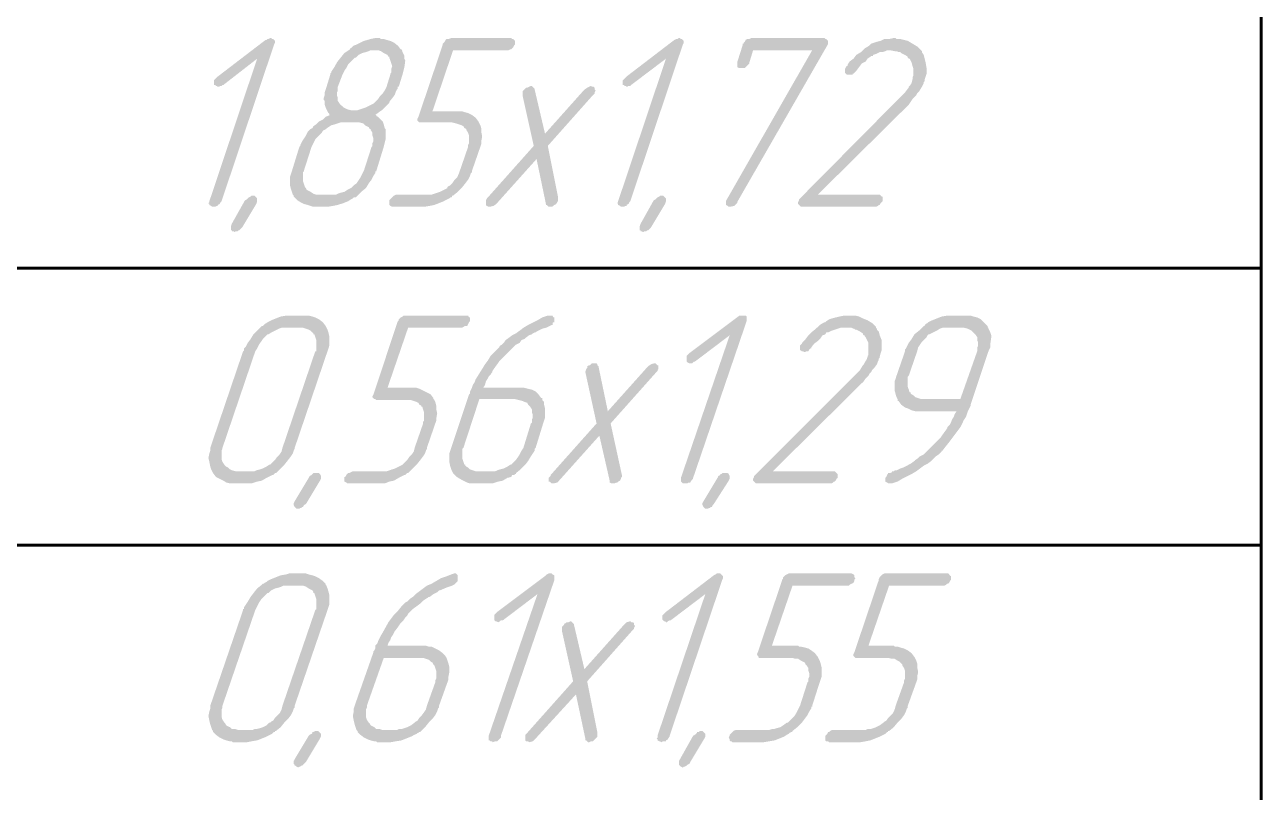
# Paper-space layout 'Layout1' of a CAD drawing. Extents: x -1 to 840, y -1 to 593.
# Drawn here: x 473.48 to 506.98, y 135.3 to 156.1 of the extents above; entities that cross this region are included whole.
import ezdxf

# ---------------------------------------------------------------- set-up
doc = ezdxf.new("R2010")
doc.units = 0
doc.header["$MEASUREMENT"] = 0
doc.layers.add('PDF _Геометрия', color=7, linetype='CONTINUOUS')
doc.layers.add('PDF _Сплошная заливка', color=7, linetype='CONTINUOUS')

psp = doc.layouts.get("Layout1")

# ---------------------------------------------------------------- hatches: boundary and pattern name
at = {"layer": 'PDF _Сплошная заливка', "transparency": 33554559}
for points in [[(480.181, 155.709), (480.206, 155.709), (480.232, 155.684), (480.232, 155.684), (480.257, 155.658), (480.257, 155.608), (480.232, 155.557), (478.809, 151.315), (478.809, 151.315), (478.784, 151.29), (478.758, 151.239), (478.707, 151.214), (478.707, 151.188), (478.682, 151.188), (478.631, 151.163), (478.58, 151.163), (478.58, 151.163), (478.555, 151.163), (478.529, 151.188), (478.479, 151.214), (478.479, 151.214), (478.479, 151.239), (478.453, 151.264), (478.479, 151.29), (478.479, 151.315), (479.774, 155.176), (478.86, 154.465), (478.834, 154.465), (478.809, 154.439), (478.784, 154.439), (478.733, 154.414), (478.707, 154.414), (478.682, 154.439), (478.657, 154.439), (478.631, 154.465), (478.606, 154.465), (478.606, 154.516), (478.606, 154.541), (478.606, 154.592), (478.606, 154.592), (478.631, 154.617), (478.657, 154.642), (478.707, 154.693), (480.003, 155.684), (480.028, 155.684), (480.054, 155.709), (480.079, 155.709), (480.13, 155.735), (480.155, 155.735)], [(486.684, 155.709), (486.71, 155.709), (486.735, 155.684), (486.761, 155.658), (486.761, 155.633), (486.761, 155.608), (486.761, 155.557), (486.761, 155.557), (486.735, 155.531), (486.71, 155.481), (486.684, 155.455), (486.659, 155.43), (486.634, 155.43), (486.583, 155.405), (486.532, 155.405), (485.084, 155.405), (484.525, 153.754), (485.211, 153.754), (485.236, 153.754), (485.313, 153.754), (485.389, 153.728), (485.49, 153.703), (485.592, 153.652), (485.694, 153.576), (485.77, 153.474), (485.77, 153.474), (485.795, 153.423), (485.821, 153.372), (485.846, 153.296), (485.846, 153.195), (485.871, 153.068), (485.846, 152.941), (485.846, 152.865), (485.821, 152.788), (485.592, 152.128), (485.592, 152.128), (485.592, 152.128), (485.592, 152.102), (485.567, 152.077), (485.541, 152.001), (485.49, 151.899), (485.414, 151.798), (485.313, 151.671), (485.211, 151.569), (485.084, 151.467), (485.058, 151.467), (485.058, 151.442), (485.033, 151.417), (485.008, 151.417), (484.982, 151.391), (484.931, 151.366), (484.83, 151.315), (484.703, 151.264), (484.576, 151.214), (484.449, 151.188), (484.296, 151.163), (483.458, 151.163), (483.433, 151.163), (483.382, 151.188), (483.356, 151.214), (483.356, 151.214), (483.356, 151.239), (483.356, 151.29), (483.356, 151.34), (483.356, 151.34), (483.382, 151.366), (483.407, 151.391), (483.433, 151.417), (483.458, 151.442), (483.483, 151.467), (483.534, 151.493), (483.585, 151.493), (484.449, 151.493), (484.5, 151.493), (484.576, 151.518), (484.652, 151.544), (484.728, 151.569), (484.83, 151.62), (484.931, 151.671), (484.931, 151.696), (484.957, 151.721), (485.008, 151.747), (485.058, 151.798), (485.109, 151.874), (485.186, 151.95), (485.236, 152.052), (485.262, 152.128), (485.49, 152.788), (485.49, 152.814), (485.49, 152.839), (485.516, 152.89), (485.516, 152.941), (485.516, 153.017), (485.516, 153.093), (485.49, 153.169), (485.44, 153.246), (485.44, 153.246), (485.44, 153.271), (485.389, 153.296), (485.363, 153.347), (485.313, 153.372), (485.236, 153.398), (485.16, 153.423), (485.058, 153.449), (484.22, 153.449), (484.195, 153.449), (484.169, 153.449), (484.144, 153.474), (484.118, 153.499), (484.118, 153.55), (484.144, 153.601), (484.804, 155.557), (484.804, 155.582), (484.804, 155.582), (484.83, 155.608), (484.855, 155.633), (484.881, 155.684), (484.906, 155.709), (484.957, 155.709), (485.033, 155.735), (486.659, 155.735)], [(491.257, 155.709), (491.283, 155.709), (491.308, 155.684), (491.308, 155.684), (491.333, 155.658), (491.333, 155.608), (491.308, 155.557), (489.885, 151.315), (489.885, 151.315), (489.86, 151.29), (489.835, 151.239), (489.784, 151.214), (489.784, 151.188), (489.758, 151.188), (489.707, 151.163), (489.657, 151.163), (489.657, 151.163), (489.631, 151.163), (489.606, 151.188), (489.555, 151.214), (489.555, 151.214), (489.555, 151.239), (489.53, 151.264), (489.555, 151.29), (489.555, 151.315), (490.851, 155.176), (489.911, 154.465), (489.911, 154.465), (489.885, 154.439), (489.835, 154.439), (489.809, 154.414), (489.784, 154.414), (489.758, 154.439), (489.733, 154.439), (489.707, 154.465), (489.682, 154.465), (489.682, 154.516), (489.682, 154.541), (489.682, 154.592), (489.682, 154.592), (489.707, 154.617), (489.733, 154.642), (489.784, 154.693), (491.079, 155.684), (491.079, 155.684), (491.13, 155.709), (491.156, 155.709), (491.206, 155.735), (491.232, 155.735)], [(495.17, 155.709), (495.195, 155.709), (495.22, 155.684), (495.22, 155.684), (495.246, 155.658), (495.246, 155.608), (495.246, 155.582), (495.22, 155.531), (492.781, 151.29), (492.781, 151.29), (492.781, 151.264), (492.756, 151.239), (492.705, 151.188), (492.578, 151.163), (492.578, 151.163), (492.553, 151.163), (492.527, 151.188), (492.477, 151.214), (492.477, 151.214), (492.477, 151.239), (492.477, 151.264), (492.477, 151.315), (492.502, 151.366), (494.814, 155.405), (493.213, 155.405), (493.112, 155.074), (493.112, 155.049), (493.086, 155.024), (493.061, 154.998), (493.01, 154.947), (493.01, 154.947), (492.985, 154.922), (492.934, 154.922), (492.883, 154.922), (492.883, 154.922), (492.858, 154.922), (492.832, 154.922), (492.781, 154.947), (492.781, 154.947), (492.781, 154.973), (492.781, 155.024), (492.781, 155.074), (492.934, 155.557), (492.934, 155.582), (492.959, 155.582), (492.959, 155.608), (492.985, 155.633), (493.01, 155.684), (493.061, 155.709), (493.112, 155.709), (493.163, 155.735), (495.144, 155.735)], [(497.1, 155.709), (497.151, 155.709), (497.202, 155.709), (497.304, 155.684), (497.405, 155.658), (497.532, 155.582), (497.659, 155.506), (497.71, 155.455), (497.761, 155.405), (497.761, 155.405), (497.761, 155.405), (497.786, 155.379), (497.786, 155.354), (497.837, 155.277), (497.862, 155.176), (497.888, 155.074), (497.913, 154.922), (497.913, 154.846), (497.913, 154.769), (497.888, 154.693), (497.862, 154.617), (497.862, 154.592), (497.862, 154.566), (497.837, 154.541), (497.837, 154.516), (497.812, 154.465), (497.786, 154.414), (497.71, 154.287), (497.71, 154.287), (497.685, 154.261), (497.659, 154.236), (497.634, 154.185), (497.583, 154.135), (497.532, 154.084), (497.481, 154.007), (497.431, 153.931), (494.966, 151.493), (496.618, 151.493), (496.643, 151.493), (496.668, 151.467), (496.694, 151.442), (496.719, 151.442), (496.719, 151.417), (496.719, 151.366), (496.719, 151.34), (496.719, 151.315), (496.694, 151.29), (496.668, 151.264), (496.643, 151.214), (496.618, 151.214), (496.592, 151.188), (496.541, 151.163), (496.491, 151.163), (494.534, 151.163), (494.509, 151.163), (494.484, 151.188), (494.458, 151.214), (494.458, 151.214), (494.433, 151.239), (494.433, 151.29), (494.458, 151.34), (494.458, 151.34), (494.458, 151.366), (494.509, 151.417), (497.202, 154.135), (497.329, 154.261), (497.405, 154.363), (497.405, 154.363), (497.431, 154.388), (497.431, 154.414), (497.456, 154.439), (497.507, 154.516), (497.532, 154.617), (497.532, 154.617), (497.532, 154.617), (497.532, 154.668), (497.558, 154.719), (497.558, 154.795), (497.558, 154.896), (497.532, 154.973), (497.507, 155.074), (497.481, 155.125), (497.456, 155.176), (497.431, 155.176), (497.431, 155.176), (497.405, 155.201), (497.405, 155.227), (497.329, 155.277), (497.227, 155.328), (497.227, 155.328), (497.202, 155.354), (497.177, 155.354), (497.151, 155.354), (497.1, 155.379), (497.049, 155.379), (496.922, 155.405), (496.897, 155.405), (496.846, 155.405), (496.796, 155.379), (496.719, 155.354), (496.643, 155.354), (496.541, 155.303), (496.465, 155.277), (496.465, 155.252), (496.414, 155.252), (496.389, 155.227), (496.313, 155.176), (496.262, 155.1), (496.16, 155.049), (496.084, 154.947), (496.008, 154.846), (496.008, 154.846), (495.983, 154.82), (495.957, 154.795), (495.932, 154.769), (495.906, 154.769), (495.906, 154.744), (495.881, 154.744), (495.83, 154.744), (495.805, 154.744), (495.779, 154.744), (495.754, 154.744), (495.728, 154.769), (495.703, 154.795), (495.703, 154.82), (495.703, 154.846), (495.703, 154.896), (495.728, 154.947), (495.728, 154.973), (495.754, 154.973), (495.779, 154.998), (495.779, 155.024), (495.83, 155.1), (495.932, 155.176), (496.008, 155.277), (496.135, 155.354), (496.237, 155.455), (496.364, 155.531), (496.364, 155.531), (496.389, 155.557), (496.414, 155.582), (496.491, 155.608), (496.567, 155.633), (496.668, 155.658), (496.77, 155.709), (496.897, 155.709), (497.024, 155.735), (497.075, 155.735)], [(488.844, 154.414), (488.895, 154.414), (488.92, 154.388), (488.92, 154.363), (488.92, 154.338), (488.945, 154.312), (488.92, 154.261), (488.92, 154.261), (488.92, 154.236), (488.895, 154.211), (488.869, 154.185), (487.65, 152.814), (487.929, 151.417), (487.929, 151.391), (487.929, 151.391), (487.929, 151.34), (487.929, 151.315), (487.929, 151.315), (487.904, 151.29), (487.878, 151.239), (487.828, 151.214), (487.828, 151.214), (487.802, 151.188), (487.751, 151.163), (487.701, 151.163), (487.675, 151.163), (487.65, 151.188), (487.624, 151.214), (487.599, 151.214), (487.599, 151.239), (487.345, 152.458), (486.252, 151.239), (486.176, 151.188), (486.075, 151.163), (486.075, 151.163), (486.049, 151.163), (485.999, 151.188), (485.973, 151.214), (485.973, 151.214), (485.973, 151.239), (485.973, 151.29), (485.973, 151.315), (485.973, 151.34), (485.973, 151.34), (485.999, 151.391), (486.024, 151.417), (487.269, 152.814), (486.964, 154.185), (486.964, 154.261), (486.964, 154.287), (486.989, 154.312), (487.015, 154.338), (487.04, 154.363), (487.065, 154.388), (487.091, 154.388), (487.142, 154.414), (487.192, 154.439), (487.218, 154.439), (487.243, 154.414), (487.269, 154.388), (487.294, 154.363), (487.294, 154.338), (487.574, 153.144), (488.641, 154.338), (488.717, 154.388), (488.818, 154.439), (488.818, 154.439)], [(479.698, 151.467), (479.723, 151.442), (479.749, 151.417), (479.749, 151.417), (479.774, 151.391), (479.774, 151.34), (479.774, 151.315), (479.774, 151.315), (479.749, 151.239), (479.368, 150.604), (479.342, 150.578), (479.292, 150.528), (479.266, 150.528), (479.266, 150.528), (479.241, 150.502), (479.19, 150.502), (479.165, 150.477), (479.165, 150.477), (479.139, 150.502), (479.088, 150.502), (479.088, 150.528), (479.063, 150.528), (479.063, 150.578), (479.063, 150.604), (479.063, 150.629), (479.063, 150.629), (479.088, 150.706), (479.444, 151.34), (479.495, 151.366), (479.52, 151.391), (479.546, 151.417), (479.546, 151.417), (479.596, 151.442), (479.622, 151.467), (479.647, 151.467), (479.673, 151.467)], [(490.775, 151.467), (490.8, 151.442), (490.825, 151.417), (490.825, 151.417), (490.851, 151.391), (490.851, 151.34), (490.851, 151.315), (490.851, 151.315), (490.825, 151.239), (490.444, 150.604), (490.419, 150.578), (490.368, 150.528), (490.343, 150.528), (490.343, 150.528), (490.317, 150.502), (490.266, 150.502), (490.241, 150.477), (490.241, 150.477), (490.19, 150.502), (490.165, 150.502), (490.165, 150.528), (490.139, 150.528), (490.139, 150.578), (490.139, 150.604), (490.139, 150.629), (490.139, 150.629), (490.165, 150.706), (490.52, 151.34), (490.571, 151.366), (490.597, 151.391), (490.622, 151.417), (490.622, 151.417), (490.673, 151.442), (490.698, 151.467), (490.724, 151.467), (490.724, 151.467)], [(485.465, 148.216), (485.49, 148.216), (485.516, 148.166), (485.541, 148.166), (485.541, 148.14), (485.541, 148.115), (485.541, 148.064), (485.541, 148.064), (485.516, 148.038), (485.49, 147.988), (485.465, 147.937), (485.44, 147.937), (485.414, 147.937), (485.363, 147.911), (485.313, 147.886), (483.864, 147.886), (483.306, 146.26), (483.991, 146.26), (484.017, 146.26), (484.093, 146.26), (484.169, 146.235), (484.271, 146.184), (484.373, 146.134), (484.474, 146.083), (484.55, 145.981), (484.55, 145.956), (484.576, 145.93), (484.601, 145.879), (484.627, 145.778), (484.627, 145.676), (484.652, 145.575), (484.627, 145.422), (484.627, 145.371), (484.601, 145.295), (484.373, 144.635), (484.373, 144.635), (484.373, 144.609), (484.373, 144.609), (484.347, 144.559), (484.322, 144.483), (484.271, 144.406), (484.195, 144.305), (484.093, 144.178), (483.991, 144.076), (483.864, 143.949), (483.839, 143.949), (483.839, 143.949), (483.814, 143.924), (483.788, 143.898), (483.763, 143.898), (483.712, 143.873), (483.61, 143.822), (483.483, 143.746), (483.356, 143.72), (483.229, 143.67), (483.077, 143.67), (482.239, 143.67), (482.213, 143.67), (482.188, 143.695), (482.137, 143.72), (482.137, 143.72), (482.137, 143.746), (482.137, 143.797), (482.137, 143.822), (482.137, 143.847), (482.162, 143.847), (482.188, 143.898), (482.213, 143.924), (482.239, 143.949), (482.264, 143.949), (482.315, 143.975), (482.366, 144), (483.229, 144), (483.28, 144), (483.356, 144.025), (483.433, 144.051), (483.509, 144.076), (483.61, 144.127), (483.712, 144.178), (483.712, 144.178), (483.737, 144.203), (483.788, 144.254), (483.839, 144.305), (483.89, 144.381), (483.966, 144.457), (484.017, 144.533), (484.042, 144.635), (484.271, 145.295), (484.271, 145.295), (484.271, 145.346), (484.296, 145.371), (484.296, 145.448), (484.296, 145.524), (484.296, 145.6), (484.271, 145.676), (484.246, 145.753), (484.22, 145.753), (484.22, 145.778), (484.169, 145.803), (484.144, 145.854), (484.093, 145.879), (484.017, 145.905), (483.941, 145.93), (483.839, 145.93), (483.001, 145.93), (482.975, 145.956), (482.95, 145.956), (482.925, 145.981), (482.899, 146.007), (482.899, 146.032), (482.925, 146.083), (483.585, 148.064), (483.585, 148.064), (483.61, 148.089), (483.61, 148.115), (483.636, 148.14), (483.661, 148.166), (483.712, 148.191), (483.737, 148.216), (483.814, 148.216), (485.44, 148.216)], [(492.959, 148.216), (493.01, 148.216), (493.036, 148.191), (493.036, 148.166), (493.036, 148.14), (493.036, 148.115), (493.036, 148.064), (491.588, 143.822), (491.588, 143.822), (491.588, 143.797), (491.537, 143.746), (491.511, 143.695), (491.486, 143.695), (491.46, 143.695), (491.435, 143.67), (491.359, 143.67), (491.359, 143.67), (491.359, 143.67), (491.308, 143.67), (491.283, 143.695), (491.257, 143.72), (491.257, 143.746), (491.257, 143.771), (491.257, 143.797), (491.257, 143.822), (492.578, 147.683), (491.638, 146.972), (491.613, 146.972), (491.588, 146.946), (491.562, 146.921), (491.511, 146.921), (491.511, 146.921), (491.486, 146.921), (491.435, 146.946), (491.41, 146.972), (491.41, 146.972), (491.41, 146.997), (491.41, 147.048), (491.41, 147.073), (491.41, 147.099), (491.41, 147.124), (491.435, 147.149), (491.486, 147.2), (492.807, 148.191), (492.807, 148.191), (492.832, 148.216), (492.883, 148.216), (492.934, 148.216), (492.934, 148.216)], [(495.881, 148.216), (495.932, 148.216), (495.983, 148.216), (496.084, 148.191), (496.186, 148.14), (496.313, 148.089), (496.44, 148.013), (496.491, 147.962), (496.541, 147.911), (496.541, 147.886), (496.541, 147.886), (496.567, 147.861), (496.567, 147.835), (496.618, 147.785), (496.643, 147.683), (496.694, 147.556), (496.694, 147.429), (496.694, 147.353), (496.694, 147.277), (496.668, 147.2), (496.643, 147.099), (496.643, 147.099), (496.643, 147.073), (496.618, 147.048), (496.618, 147.022), (496.592, 146.972), (496.567, 146.896), (496.491, 146.794), (496.491, 146.794), (496.465, 146.768), (496.44, 146.743), (496.414, 146.692), (496.364, 146.641), (496.338, 146.591), (496.262, 146.515), (496.211, 146.438), (493.747, 144), (495.398, 144), (495.424, 144), (495.449, 143.975), (495.474, 143.949), (495.5, 143.924), (495.5, 143.898), (495.5, 143.873), (495.5, 143.822), (495.5, 143.822), (495.474, 143.797), (495.449, 143.746), (495.424, 143.72), (495.398, 143.72), (495.373, 143.695), (495.347, 143.67), (495.271, 143.67), (493.315, 143.67), (493.29, 143.67), (493.264, 143.695), (493.239, 143.72), (493.239, 143.72), (493.213, 143.746), (493.213, 143.797), (493.239, 143.847), (493.239, 143.847), (493.239, 143.873), (493.29, 143.924), (495.983, 146.616), (496.11, 146.743), (496.186, 146.87), (496.186, 146.87), (496.211, 146.896), (496.211, 146.896), (496.237, 146.946), (496.287, 147.022), (496.313, 147.099), (496.313, 147.124), (496.313, 147.124), (496.338, 147.149), (496.338, 147.226), (496.338, 147.302), (496.338, 147.378), (496.338, 147.48), (496.287, 147.581), (496.262, 147.632), (496.237, 147.657), (496.237, 147.683), (496.211, 147.683), (496.186, 147.708), (496.186, 147.734), (496.11, 147.785), (496.008, 147.835), (496.008, 147.835), (495.983, 147.835), (495.957, 147.861), (495.932, 147.861), (495.881, 147.886), (495.83, 147.886), (495.703, 147.886), (495.678, 147.886), (495.627, 147.886), (495.576, 147.886), (495.5, 147.861), (495.424, 147.835), (495.347, 147.81), (495.246, 147.759), (495.246, 147.759), (495.195, 147.759), (495.17, 147.708), (495.093, 147.683), (495.043, 147.607), (494.966, 147.53), (494.865, 147.454), (494.788, 147.353), (494.788, 147.327), (494.763, 147.327), (494.738, 147.302), (494.712, 147.251), (494.712, 147.251), (494.687, 147.251), (494.662, 147.251), (494.611, 147.226), (494.611, 147.226), (494.56, 147.251), (494.534, 147.251), (494.509, 147.277), (494.484, 147.277), (494.484, 147.302), (494.484, 147.353), (494.484, 147.404), (494.534, 147.454), (494.534, 147.454), (494.534, 147.48), (494.56, 147.48), (494.56, 147.505), (494.636, 147.581), (494.712, 147.683), (494.788, 147.759), (494.915, 147.861), (495.017, 147.962), (495.144, 148.038), (495.17, 148.038), (495.17, 148.038), (495.195, 148.064), (495.271, 148.115), (495.347, 148.14), (495.449, 148.166), (495.551, 148.191), (495.678, 148.216), (495.805, 148.216), (495.855, 148.216)], [(490.571, 146.921), (490.597, 146.896), (490.622, 146.87), (490.648, 146.87), (490.648, 146.845), (490.648, 146.819), (490.648, 146.768), (490.648, 146.768), (490.622, 146.743), (490.622, 146.718), (490.597, 146.692), (489.352, 145.295), (489.657, 143.898), (489.657, 143.898), (489.657, 143.898), (489.657, 143.847), (489.631, 143.822), (489.631, 143.822), (489.631, 143.797), (489.606, 143.746), (489.555, 143.72), (489.53, 143.695), (489.504, 143.695), (489.454, 143.67), (489.428, 143.67), (489.403, 143.67), (489.377, 143.67), (489.326, 143.695), (489.326, 143.72), (489.326, 143.746), (489.047, 144.965), (487.955, 143.746), (487.904, 143.695), (487.802, 143.67), (487.777, 143.67), (487.751, 143.67), (487.726, 143.695), (487.701, 143.72), (487.675, 143.72), (487.675, 143.746), (487.675, 143.771), (487.675, 143.822), (487.675, 143.822), (487.701, 143.847), (487.726, 143.873), (487.726, 143.898), (488.971, 145.295), (488.666, 146.692), (488.691, 146.768), (488.691, 146.768), (488.717, 146.794), (488.717, 146.845), (488.768, 146.87), (488.793, 146.87), (488.818, 146.896), (488.844, 146.921), (488.92, 146.921), (488.92, 146.921), (488.971, 146.921), (488.996, 146.896), (488.996, 146.87), (489.022, 146.845), (489.276, 145.626), (490.368, 146.845), (490.444, 146.896), (490.52, 146.921), (490.546, 146.921)], [(481.426, 143.949), (481.451, 143.949), (481.476, 143.924), (481.476, 143.924), (481.502, 143.873), (481.502, 143.847), (481.502, 143.822), (481.502, 143.797), (481.476, 143.746), (481.095, 143.111), (481.044, 143.086), (481.019, 143.035), (480.994, 143.035), (480.968, 143.009), (480.943, 143.009), (480.918, 142.984), (480.892, 142.984), (480.892, 142.984), (480.841, 142.984), (480.816, 143.009), (480.791, 143.035), (480.791, 143.035), (480.765, 143.086), (480.765, 143.111), (480.765, 143.136), (480.765, 143.136), (480.791, 143.187), (481.172, 143.822), (481.197, 143.873), (481.248, 143.898), (481.273, 143.924), (481.273, 143.924), (481.299, 143.949), (481.349, 143.949), (481.375, 143.949), (481.375, 143.949)], [(492.502, 143.949), (492.527, 143.949), (492.553, 143.924), (492.553, 143.924), (492.578, 143.873), (492.578, 143.847), (492.578, 143.822), (492.578, 143.797), (492.553, 143.746), (492.146, 143.111), (492.121, 143.086), (492.096, 143.035), (492.07, 143.035), (492.045, 143.009), (492.019, 143.009), (491.994, 142.984), (491.969, 142.984), (491.969, 142.984), (491.918, 142.984), (491.892, 143.009), (491.867, 143.035), (491.867, 143.035), (491.841, 143.086), (491.841, 143.111), (491.841, 143.136), (491.841, 143.136), (491.867, 143.187), (492.248, 143.822), (492.273, 143.873), (492.324, 143.898), (492.324, 143.924), (492.35, 143.924), (492.375, 143.949), (492.426, 143.949), (492.451, 143.949), (492.451, 143.949)], [(487.751, 141.231), (487.777, 141.206), (487.828, 141.18), (487.828, 141.18), (487.828, 141.155), (487.828, 141.104), (487.828, 141.054), (486.38, 136.837), (486.38, 136.812), (486.38, 136.786), (486.329, 136.736), (486.303, 136.71), (486.278, 136.685), (486.252, 136.685), (486.227, 136.685), (486.151, 136.659), (486.151, 136.659), (486.151, 136.685), (486.1, 136.685), (486.075, 136.71), (486.049, 136.71), (486.049, 136.736), (486.049, 136.761), (486.049, 136.786), (486.049, 136.837), (487.37, 140.673), (486.43, 139.961), (486.405, 139.961), (486.38, 139.961), (486.354, 139.936), (486.303, 139.91), (486.303, 139.91), (486.252, 139.936), (486.227, 139.936), (486.202, 139.961), (486.202, 139.987), (486.202, 140.012), (486.202, 140.037), (486.202, 140.088), (486.202, 140.088), (486.202, 140.114), (486.227, 140.139), (486.278, 140.19), (487.599, 141.18), (487.599, 141.18), (487.624, 141.206), (487.675, 141.231), (487.726, 141.231), (487.726, 141.231)], [(492.324, 141.231), (492.35, 141.206), (492.375, 141.18), (492.375, 141.18), (492.4, 141.155), (492.4, 141.104), (492.375, 141.054), (490.952, 136.837), (490.952, 136.812), (490.927, 136.786), (490.902, 136.736), (490.851, 136.71), (490.851, 136.685), (490.825, 136.685), (490.775, 136.685), (490.724, 136.659), (490.724, 136.659), (490.698, 136.685), (490.673, 136.685), (490.622, 136.71), (490.622, 136.71), (490.622, 136.736), (490.597, 136.761), (490.622, 136.786), (490.622, 136.837), (491.918, 140.673), (490.978, 139.961), (490.978, 139.961), (490.952, 139.961), (490.902, 139.936), (490.876, 139.91), (490.851, 139.91), (490.825, 139.936), (490.8, 139.936), (490.775, 139.961), (490.749, 139.987), (490.749, 140.012), (490.749, 140.037), (490.749, 140.088), (490.749, 140.088), (490.775, 140.114), (490.8, 140.139), (490.851, 140.19), (492.146, 141.18), (492.146, 141.18), (492.197, 141.206), (492.223, 141.231), (492.273, 141.231), (492.299, 141.231)], [(495.881, 141.231), (495.932, 141.206), (495.957, 141.18), (495.957, 141.155), (495.957, 141.13), (495.983, 141.104), (495.957, 141.054), (495.957, 141.054), (495.957, 141.028), (495.932, 140.977), (495.881, 140.952), (495.881, 140.952), (495.83, 140.927), (495.805, 140.901), (495.754, 140.901), (494.28, 140.901), (493.722, 139.276), (494.433, 139.276), (494.458, 139.25), (494.509, 139.25), (494.611, 139.225), (494.712, 139.199), (494.788, 139.148), (494.89, 139.072), (494.966, 138.971), (494.966, 138.971), (494.992, 138.92), (495.017, 138.869), (495.043, 138.793), (495.068, 138.691), (495.068, 138.564), (495.068, 138.437), (495.043, 138.361), (495.017, 138.285), (494.814, 137.65), (494.814, 137.625), (494.788, 137.625), (494.788, 137.599), (494.788, 137.574), (494.738, 137.497), (494.687, 137.396), (494.611, 137.294), (494.534, 137.193), (494.407, 137.066), (494.28, 136.964), (494.28, 136.964), (494.28, 136.939), (494.255, 136.939), (494.204, 136.913), (494.179, 136.888), (494.128, 136.863), (494.052, 136.812), (493.925, 136.761), (493.798, 136.71), (493.645, 136.685), (493.493, 136.659), (492.654, 136.659), (492.629, 136.685), (492.604, 136.685), (492.578, 136.71), (492.578, 136.71), (492.578, 136.736), (492.553, 136.786), (492.578, 136.837), (492.578, 136.837), (492.578, 136.863), (492.604, 136.888), (492.654, 136.939), (492.654, 136.939), (492.68, 136.964), (492.731, 136.989), (492.781, 136.989), (493.645, 136.989), (493.722, 137.015), (493.772, 137.015), (493.849, 137.04), (493.95, 137.066), (494.026, 137.117), (494.128, 137.193), (494.153, 137.193), (494.179, 137.218), (494.204, 137.244), (494.28, 137.32), (494.331, 137.37), (494.382, 137.447), (494.433, 137.548), (494.484, 137.65), (494.687, 138.285), (494.712, 138.31), (494.712, 138.336), (494.712, 138.387), (494.738, 138.437), (494.738, 138.514), (494.712, 138.59), (494.712, 138.666), (494.662, 138.742), (494.662, 138.742), (494.636, 138.767), (494.611, 138.818), (494.56, 138.844), (494.509, 138.869), (494.433, 138.92), (494.357, 138.92), (494.28, 138.945), (493.417, 138.945), (493.391, 138.945), (493.366, 138.945), (493.366, 138.971), (493.34, 138.996), (493.315, 139.047), (493.34, 139.098), (494.001, 141.054), (494.001, 141.079), (494.026, 141.079), (494.026, 141.13), (494.052, 141.155), (494.077, 141.18), (494.128, 141.206), (494.179, 141.231), (494.23, 141.231)], [(498.498, 141.231), (498.523, 141.206), (498.548, 141.18), (498.574, 141.155), (498.574, 141.13), (498.574, 141.104), (498.574, 141.054), (498.574, 141.054), (498.548, 141.028), (498.523, 140.977), (498.498, 140.952), (498.472, 140.952), (498.447, 140.927), (498.396, 140.901), (498.345, 140.901), (496.897, 140.901), (496.338, 139.276), (497.024, 139.276), (497.049, 139.25), (497.126, 139.25), (497.202, 139.225), (497.304, 139.199), (497.405, 139.148), (497.507, 139.072), (497.583, 138.971), (497.583, 138.971), (497.608, 138.92), (497.634, 138.869), (497.659, 138.793), (497.659, 138.691), (497.685, 138.564), (497.659, 138.437), (497.659, 138.361), (497.634, 138.285), (497.405, 137.65), (497.405, 137.625), (497.405, 137.625), (497.405, 137.599), (497.38, 137.574), (497.354, 137.497), (497.304, 137.396), (497.227, 137.294), (497.126, 137.193), (497.024, 137.066), (496.897, 136.964), (496.872, 136.964), (496.872, 136.939), (496.846, 136.939), (496.821, 136.913), (496.796, 136.888), (496.745, 136.863), (496.643, 136.812), (496.516, 136.761), (496.389, 136.71), (496.262, 136.685), (496.11, 136.659), (495.271, 136.659), (495.246, 136.685), (495.195, 136.685), (495.17, 136.71), (495.17, 136.71), (495.17, 136.736), (495.17, 136.786), (495.17, 136.837), (495.17, 136.837), (495.195, 136.863), (495.22, 136.888), (495.246, 136.939), (495.271, 136.939), (495.297, 136.964), (495.347, 136.989), (495.398, 136.989), (496.262, 136.989), (496.313, 137.015), (496.389, 137.015), (496.465, 137.04), (496.541, 137.066), (496.643, 137.117), (496.745, 137.193), (496.745, 137.193), (496.77, 137.218), (496.821, 137.244), (496.872, 137.32), (496.922, 137.37), (496.999, 137.447), (497.049, 137.548), (497.075, 137.65), (497.304, 138.285), (497.304, 138.31), (497.304, 138.336), (497.329, 138.387), (497.329, 138.437), (497.329, 138.514), (497.329, 138.59), (497.304, 138.666), (497.253, 138.742), (497.253, 138.742), (497.253, 138.767), (497.202, 138.818), (497.177, 138.844), (497.126, 138.869), (497.049, 138.92), (496.973, 138.92), (496.872, 138.945), (496.033, 138.945), (496.008, 138.945), (495.983, 138.945), (495.957, 138.971), (495.932, 138.996), (495.932, 139.047), (495.957, 139.098), (496.618, 141.054), (496.618, 141.079), (496.618, 141.079), (496.643, 141.13), (496.668, 141.155), (496.694, 141.18), (496.719, 141.206), (496.77, 141.231), (496.846, 141.231), (498.472, 141.231)], [(489.911, 139.91), (489.962, 139.91), (489.987, 139.885), (489.987, 139.885), (489.987, 139.834), (490.012, 139.809), (489.987, 139.758), (489.987, 139.758), (489.987, 139.733), (489.962, 139.707), (489.936, 139.682), (488.717, 138.31), (488.996, 136.913), (488.996, 136.888), (488.996, 136.888), (488.996, 136.863), (488.996, 136.812), (488.996, 136.812), (488.971, 136.786), (488.945, 136.761), (488.895, 136.71), (488.895, 136.71), (488.869, 136.685), (488.818, 136.685), (488.768, 136.659), (488.742, 136.659), (488.717, 136.685), (488.691, 136.71), (488.666, 136.71), (488.666, 136.761), (488.412, 137.955), (487.32, 136.761), (487.243, 136.685), (487.142, 136.659), (487.142, 136.659), (487.116, 136.685), (487.065, 136.685), (487.04, 136.71), (487.04, 136.71), (487.04, 136.736), (487.04, 136.786), (487.04, 136.837), (487.04, 136.837), (487.04, 136.863), (487.065, 136.888), (487.091, 136.913), (488.336, 138.31), (488.031, 139.682), (488.031, 139.784), (488.031, 139.784), (488.056, 139.809), (488.082, 139.834), (488.107, 139.885), (488.132, 139.885), (488.158, 139.91), (488.209, 139.91), (488.259, 139.936), (488.285, 139.936), (488.31, 139.91), (488.336, 139.885), (488.361, 139.86), (488.361, 139.834), (488.641, 138.64), (489.707, 139.834), (489.784, 139.91), (489.885, 139.936), (489.885, 139.936)], [(481.426, 136.964), (481.451, 136.939), (481.476, 136.913), (481.476, 136.913), (481.502, 136.888), (481.502, 136.837), (481.502, 136.812), (481.502, 136.812), (481.476, 136.761), (481.095, 136.126), (481.044, 136.075), (481.019, 136.05), (480.994, 136.024), (480.968, 136.024), (480.943, 135.999), (480.918, 135.999), (480.892, 135.974), (480.892, 135.974), (480.841, 135.999), (480.816, 136.024), (480.791, 136.024), (480.791, 136.05), (480.765, 136.075), (480.765, 136.1), (480.765, 136.126), (480.765, 136.151), (480.791, 136.202), (481.172, 136.837), (481.197, 136.863), (481.248, 136.888), (481.273, 136.913), (481.273, 136.939), (481.299, 136.939), (481.349, 136.964), (481.375, 136.964), (481.375, 136.964)], [(491.841, 136.964), (491.867, 136.939), (491.892, 136.913), (491.892, 136.913), (491.918, 136.888), (491.918, 136.837), (491.918, 136.812), (491.918, 136.812), (491.892, 136.761), (491.511, 136.126), (491.486, 136.075), (491.435, 136.05), (491.41, 136.024), (491.41, 136.024), (491.359, 135.999), (491.333, 135.999), (491.308, 135.974), (491.308, 135.974), (491.257, 135.999), (491.232, 136.024), (491.232, 136.024), (491.206, 136.05), (491.206, 136.075), (491.206, 136.1), (491.206, 136.126), (491.206, 136.151), (491.232, 136.202), (491.588, 136.837), (491.638, 136.863), (491.664, 136.888), (491.689, 136.913), (491.689, 136.939), (491.74, 136.939), (491.765, 136.964), (491.791, 136.964), (491.791, 136.964)]]:
    psp.add_hatch(color=256, dxfattribs=at).paths.add_polyline_path(points)
h = psp.add_hatch(color=256, dxfattribs=at)
h.paths.add_polyline_path([(482.95, 155.405), (482.899, 155.405), (482.848, 155.405), (482.797, 155.379), (482.721, 155.354), (482.62, 155.328), (482.518, 155.277), (482.442, 155.201), (482.416, 155.201), (482.391, 155.176), (482.34, 155.125), (482.289, 155.074), (482.239, 155.024), (482.188, 154.922), (482.137, 154.846), (482.086, 154.744), (481.959, 154.414), (481.959, 154.388), (481.959, 154.363), (481.959, 154.312), (481.934, 154.261), (481.934, 154.185), (481.959, 154.109), (481.959, 154.033), (482.01, 153.957), (482.01, 153.957), (482.035, 153.931), (482.061, 153.906), (482.112, 153.855), (482.162, 153.83), (482.213, 153.804), (482.315, 153.779), (482.391, 153.779), (482.442, 153.779), (482.493, 153.779), (482.569, 153.804), (482.645, 153.83), (482.721, 153.855), (482.823, 153.906), (482.925, 153.957), (482.925, 153.957), (482.95, 153.982), (483.001, 154.033), (483.052, 154.084), (483.102, 154.16), (483.178, 154.236), (483.229, 154.312), (483.28, 154.414), (483.382, 154.744), (483.382, 154.769), (483.407, 154.795), (483.407, 154.846), (483.407, 154.896), (483.433, 154.973), (483.407, 155.049), (483.382, 155.125), (483.356, 155.201), (483.356, 155.227), (483.331, 155.227), (483.306, 155.277), (483.255, 155.303), (483.204, 155.328), (483.128, 155.379), (483.052, 155.405)], flags=0)
h.paths.add_polyline_path([(482.442, 153.449), (482.086, 153.449), (482.035, 153.449), (481.959, 153.423), (481.883, 153.398), (481.781, 153.372), (481.705, 153.322), (481.603, 153.246), (481.578, 153.246), (481.553, 153.22), (481.527, 153.169), (481.476, 153.118), (481.4, 153.042), (481.349, 152.991), (481.299, 152.89), (481.248, 152.788), (481.044, 152.153), (481.044, 152.128), (481.019, 152.102), (481.019, 152.052), (481.019, 151.976), (481.019, 151.925), (481.019, 151.848), (481.044, 151.772), (481.07, 151.696), (481.095, 151.671), (481.095, 151.671), (481.121, 151.62), (481.172, 151.595), (481.222, 151.569), (481.299, 151.518), (481.375, 151.493), (481.476, 151.493), (481.832, 151.493), (481.908, 151.493), (481.959, 151.518), (482.035, 151.544), (482.137, 151.569), (482.213, 151.62), (482.315, 151.671), (482.34, 151.696), (482.366, 151.721), (482.391, 151.747), (482.467, 151.798), (482.518, 151.874), (482.569, 151.95), (482.62, 152.052), (482.67, 152.153), (482.874, 152.788), (482.899, 152.814), (482.899, 152.839), (482.899, 152.89), (482.925, 152.941), (482.925, 153.017), (482.899, 153.093), (482.899, 153.169), (482.848, 153.246), (482.848, 153.271), (482.823, 153.271), (482.797, 153.322), (482.747, 153.347), (482.696, 153.372), (482.645, 153.423), (482.543, 153.449)], flags=0)
h.paths.add_polyline_path([(483.128, 155.709), (483.204, 155.709), (483.28, 155.684), (483.382, 155.658), (483.483, 155.608), (483.585, 155.531), (483.661, 155.43), (483.661, 155.43), (483.687, 155.43), (483.712, 155.379), (483.712, 155.354), (483.737, 155.303), (483.763, 155.252), (483.763, 155.176), (483.788, 155.125), (483.763, 154.947), (483.737, 154.846), (483.712, 154.744), (483.61, 154.414), (483.585, 154.414), (483.585, 154.363), (483.56, 154.338), (483.534, 154.287), (483.509, 154.211), (483.458, 154.135), (483.356, 154.007), (483.356, 153.982), (483.331, 153.957), (483.306, 153.931), (483.255, 153.88), (483.204, 153.83), (483.153, 153.779), (483.077, 153.728), (482.975, 153.652), (483.001, 153.652), (483.001, 153.626), (483.052, 153.601), (483.077, 153.576), (483.128, 153.525), (483.178, 153.474), (483.204, 153.398), (483.229, 153.296), (483.229, 153.296), (483.255, 153.271), (483.255, 153.22), (483.255, 153.169), (483.255, 153.068), (483.255, 152.991), (483.229, 152.89), (483.204, 152.788), (483.001, 152.128), (483.001, 152.128), (482.975, 152.128), (482.975, 152.102), (482.975, 152.077), (482.925, 152.001), (482.874, 151.899), (482.797, 151.798), (482.721, 151.671), (482.594, 151.569), (482.467, 151.442), (482.467, 151.442), (482.467, 151.442), (482.442, 151.417), (482.391, 151.417), (482.366, 151.391), (482.315, 151.366), (482.239, 151.315), (482.112, 151.264), (481.959, 151.214), (481.832, 151.188), (481.68, 151.163), (481.324, 151.163), (481.299, 151.163), (481.222, 151.188), (481.146, 151.214), (481.044, 151.239), (480.943, 151.29), (480.867, 151.34), (480.765, 151.442), (480.765, 151.467), (480.74, 151.493), (480.714, 151.569), (480.689, 151.645), (480.663, 151.747), (480.663, 151.848), (480.663, 151.976), (480.689, 152.052), (480.714, 152.128), (480.918, 152.788), (480.943, 152.814), (480.943, 152.839), (480.968, 152.89), (480.994, 152.941), (481.044, 153.017), (481.095, 153.093), (481.146, 153.195), (481.222, 153.271), (481.222, 153.271), (481.273, 153.296), (481.299, 153.347), (481.375, 153.398), (481.451, 153.474), (481.553, 153.525), (481.629, 153.601), (481.756, 153.652), (481.73, 153.652), (481.73, 153.677), (481.705, 153.703), (481.68, 153.754), (481.654, 153.804), (481.629, 153.855), (481.603, 153.931), (481.603, 153.982), (481.603, 154.007), (481.603, 154.033), (481.578, 154.058), (481.578, 154.109), (481.603, 154.185), (481.603, 154.261), (481.629, 154.338), (481.654, 154.414), (481.756, 154.744), (481.756, 154.744), (481.756, 154.769), (481.781, 154.795), (481.781, 154.82), (481.832, 154.896), (481.883, 154.973), (481.934, 155.074), (482.035, 155.201), (482.137, 155.328), (482.289, 155.43), (482.289, 155.455), (482.315, 155.455), (482.34, 155.481), (482.391, 155.531), (482.467, 155.557), (482.518, 155.582), (482.67, 155.658), (482.848, 155.709), (482.975, 155.735), (483.102, 155.735)], flags=0)
h = psp.add_hatch(color=256, dxfattribs=at)
h.paths.add_polyline_path([(480.918, 147.886), (480.562, 147.886), (480.486, 147.886), (480.435, 147.886), (480.359, 147.861), (480.257, 147.81), (480.155, 147.759), (480.079, 147.708), (480.054, 147.708), (480.028, 147.683), (479.978, 147.632), (479.927, 147.581), (479.876, 147.505), (479.825, 147.429), (479.774, 147.327), (479.723, 147.251), (478.834, 144.635), (478.834, 144.635), (478.834, 144.609), (478.809, 144.559), (478.809, 144.483), (478.809, 144.432), (478.809, 144.33), (478.834, 144.254), (478.885, 144.178), (478.885, 144.178), (478.91, 144.152), (478.936, 144.127), (478.987, 144.101), (479.038, 144.051), (479.088, 144.025), (479.19, 144), (479.266, 144), (479.647, 144), (479.698, 144), (479.749, 144.025), (479.851, 144.051), (479.927, 144.076), (480.028, 144.127), (480.105, 144.178), (480.13, 144.178), (480.155, 144.203), (480.206, 144.254), (480.257, 144.305), (480.308, 144.381), (480.384, 144.457), (480.435, 144.533), (480.46, 144.635), (481.349, 147.251), (481.375, 147.251), (481.375, 147.302), (481.375, 147.327), (481.375, 147.404), (481.375, 147.48), (481.375, 147.556), (481.349, 147.632), (481.324, 147.708), (481.299, 147.708), (481.299, 147.734), (481.273, 147.759), (481.222, 147.81), (481.172, 147.835), (481.095, 147.861), (481.019, 147.886)], flags=0)
h.paths.add_polyline_path([(481.095, 148.216), (481.172, 148.216), (481.273, 148.191), (481.349, 148.166), (481.451, 148.115), (481.553, 148.038), (481.629, 147.937), (481.629, 147.937), (481.654, 147.886), (481.68, 147.835), (481.705, 147.759), (481.73, 147.657), (481.73, 147.53), (481.73, 147.404), (481.705, 147.327), (481.68, 147.251), (480.791, 144.635), (480.791, 144.635), (480.791, 144.609), (480.791, 144.609), (480.765, 144.559), (480.74, 144.483), (480.689, 144.406), (480.613, 144.305), (480.511, 144.178), (480.409, 144.076), (480.282, 143.949), (480.257, 143.949), (480.257, 143.949), (480.232, 143.924), (480.206, 143.898), (480.181, 143.898), (480.13, 143.873), (480.028, 143.822), (479.901, 143.746), (479.774, 143.72), (479.622, 143.67), (479.495, 143.67), (479.114, 143.67), (479.088, 143.67), (479.038, 143.67), (478.936, 143.695), (478.86, 143.746), (478.758, 143.797), (478.657, 143.847), (478.58, 143.949), (478.58, 143.949), (478.555, 144), (478.529, 144.051), (478.504, 144.127), (478.479, 144.254), (478.453, 144.356), (478.479, 144.483), (478.504, 144.559), (478.504, 144.635), (479.393, 147.251), (479.393, 147.251), (479.419, 147.277), (479.419, 147.302), (479.419, 147.327), (479.469, 147.378), (479.52, 147.48), (479.596, 147.581), (479.673, 147.708), (479.774, 147.81), (479.901, 147.937), (479.927, 147.937), (479.927, 147.937), (479.952, 147.962), (479.978, 147.988), (480.028, 148.013), (480.054, 148.038), (480.155, 148.089), (480.282, 148.14), (480.409, 148.191), (480.562, 148.216), (480.638, 148.216), (481.07, 148.216)], flags=0)
h = psp.add_hatch(color=256, dxfattribs=at)
h.paths.add_polyline_path([(486.761, 145.956), (485.795, 145.956), (485.363, 144.635), (485.363, 144.635), (485.338, 144.609), (485.338, 144.559), (485.338, 144.483), (485.338, 144.432), (485.338, 144.33), (485.363, 144.254), (485.389, 144.178), (485.414, 144.178), (485.414, 144.152), (485.44, 144.127), (485.49, 144.101), (485.541, 144.051), (485.617, 144.025), (485.694, 144), (485.795, 144), (486.151, 144), (486.227, 144), (486.278, 144.025), (486.354, 144.051), (486.456, 144.076), (486.557, 144.127), (486.634, 144.178), (486.659, 144.178), (486.684, 144.203), (486.735, 144.254), (486.786, 144.305), (486.837, 144.381), (486.888, 144.457), (486.938, 144.559), (486.989, 144.635), (487.192, 145.295), (487.218, 145.321), (487.218, 145.346), (487.218, 145.397), (487.243, 145.448), (487.243, 145.524), (487.218, 145.6), (487.218, 145.676), (487.167, 145.753), (487.167, 145.753), (487.142, 145.778), (487.116, 145.803), (487.091, 145.854), (487.015, 145.879), (486.964, 145.905), (486.862, 145.93)], flags=0)
h.paths.add_polyline_path([(487.751, 148.216), (487.777, 148.216), (487.802, 148.166), (487.828, 148.166), (487.828, 148.14), (487.828, 148.089), (487.828, 148.064), (487.828, 148.038), (487.802, 148.038), (487.777, 148.013), (487.777, 147.962), (487.751, 147.962), (487.751, 147.962), (487.701, 147.937), (487.65, 147.911), (487.599, 147.886), (487.497, 147.861), (487.345, 147.785), (487.345, 147.785), (487.32, 147.759), (487.294, 147.759), (487.243, 147.734), (487.218, 147.708), (487.142, 147.683), (487.04, 147.607), (487.04, 147.607), (487.015, 147.581), (486.938, 147.556), (486.888, 147.48), (486.786, 147.429), (486.71, 147.353), (486.608, 147.251), (486.507, 147.149), (486.507, 147.149), (486.481, 147.124), (486.43, 147.073), (486.38, 147.022), (486.329, 146.972), (486.278, 146.896), (486.202, 146.794), (486.151, 146.718), (486.151, 146.692), (486.125, 146.667), (486.1, 146.616), (486.049, 146.565), (486.024, 146.515), (485.973, 146.438), (485.948, 146.337), (485.897, 146.26), (486.938, 146.26), (486.964, 146.26), (487.015, 146.26), (487.116, 146.235), (487.218, 146.21), (487.32, 146.159), (487.396, 146.083), (487.472, 145.981), (487.497, 145.981), (487.497, 145.93), (487.548, 145.879), (487.548, 145.803), (487.574, 145.702), (487.574, 145.575), (487.574, 145.448), (487.548, 145.371), (487.523, 145.295), (487.32, 144.635), (487.32, 144.635), (487.294, 144.609), (487.294, 144.609), (487.294, 144.559), (487.243, 144.483), (487.192, 144.406), (487.116, 144.279), (487.04, 144.178), (486.913, 144.051), (486.786, 143.949), (486.786, 143.949), (486.786, 143.924), (486.761, 143.924), (486.735, 143.898), (486.684, 143.898), (486.659, 143.847), (486.557, 143.822), (486.43, 143.746), (486.303, 143.72), (486.151, 143.67), (485.999, 143.67), (485.643, 143.67), (485.617, 143.67), (485.541, 143.67), (485.465, 143.695), (485.363, 143.746), (485.262, 143.797), (485.186, 143.847), (485.084, 143.949), (485.084, 143.949), (485.058, 144), (485.033, 144.051), (485.008, 144.127), (484.982, 144.254), (484.982, 144.356), (484.982, 144.483), (485.008, 144.559), (485.033, 144.635), (485.516, 146.083), (485.516, 146.083), (485.541, 146.108), (485.541, 146.159), (485.567, 146.21), (485.592, 146.26), (485.617, 146.337), (485.668, 146.413), (485.694, 146.489), (485.821, 146.692), (485.948, 146.896), (486.024, 146.997), (486.1, 147.124), (486.202, 147.226), (486.303, 147.327), (486.303, 147.327), (486.329, 147.353), (486.354, 147.404), (486.405, 147.429), (486.456, 147.48), (486.507, 147.556), (486.583, 147.607), (486.684, 147.683), (486.786, 147.734), (486.888, 147.81), (486.989, 147.886), (487.116, 147.962), (487.37, 148.089), (487.497, 148.166), (487.65, 148.216), (487.726, 148.216), (487.726, 148.216)], flags=0)
h = psp.add_hatch(color=256, dxfattribs=at)
h.paths.add_polyline_path([(498.853, 147.886), (498.472, 147.886), (498.421, 147.886), (498.345, 147.886), (498.269, 147.861), (498.193, 147.81), (498.091, 147.759), (497.989, 147.708), (497.964, 147.708), (497.939, 147.683), (497.913, 147.632), (497.862, 147.581), (497.786, 147.505), (497.735, 147.429), (497.685, 147.353), (497.659, 147.251), (497.431, 146.591), (497.431, 146.591), (497.405, 146.565), (497.405, 146.515), (497.405, 146.438), (497.405, 146.362), (497.405, 146.286), (497.431, 146.21), (497.456, 146.134), (497.481, 146.134), (497.481, 146.108), (497.507, 146.083), (497.558, 146.057), (497.608, 146.007), (497.685, 145.981), (497.761, 145.956), (497.862, 145.956), (498.828, 145.956), (499.285, 147.251), (499.285, 147.251), (499.285, 147.302), (499.285, 147.353), (499.311, 147.404), (499.311, 147.48), (499.285, 147.556), (499.285, 147.632), (499.234, 147.708), (499.234, 147.708), (499.209, 147.734), (499.183, 147.759), (499.133, 147.81), (499.082, 147.835), (499.031, 147.861), (498.929, 147.886)], flags=0)
h.paths.add_polyline_path([(499.031, 148.216), (499.107, 148.216), (499.183, 148.191), (499.285, 148.166), (499.387, 148.115), (499.463, 148.038), (499.565, 147.937), (499.565, 147.937), (499.565, 147.911), (499.59, 147.886), (499.59, 147.861), (499.615, 147.81), (499.641, 147.759), (499.666, 147.683), (499.666, 147.632), (499.641, 147.454), (499.641, 147.353), (499.59, 147.251), (499.107, 145.803), (499.107, 145.803), (499.107, 145.778), (499.082, 145.727), (499.056, 145.676), (499.031, 145.626), (499.006, 145.549), (498.98, 145.473), (498.929, 145.397), (498.828, 145.194), (498.675, 144.99), (498.599, 144.889), (498.523, 144.787), (498.421, 144.66), (498.345, 144.559), (498.32, 144.559), (498.32, 144.533), (498.269, 144.483), (498.244, 144.457), (498.167, 144.406), (498.117, 144.356), (498.04, 144.279), (497.939, 144.203), (497.837, 144.152), (497.735, 144.076), (497.634, 144), (497.507, 143.924), (497.253, 143.797), (497.126, 143.72), (496.973, 143.67), (496.897, 143.67), (496.897, 143.67), (496.872, 143.67), (496.846, 143.695), (496.796, 143.72), (496.796, 143.72), (496.796, 143.746), (496.796, 143.797), (496.796, 143.822), (496.821, 143.847), (496.821, 143.847), (496.846, 143.898), (496.846, 143.924), (496.872, 143.924), (496.872, 143.949), (496.922, 143.949), (496.973, 143.975), (496.973, 143.975), (496.973, 144), (497.024, 144), (497.049, 144.025), (497.1, 144.025), (497.151, 144.051), (497.202, 144.076), (497.278, 144.101), (497.431, 144.178), (497.481, 144.203), (497.583, 144.279), (497.583, 144.279), (497.608, 144.305), (497.685, 144.356), (497.735, 144.406), (497.837, 144.457), (497.913, 144.533), (498.015, 144.635), (498.117, 144.737), (498.117, 144.737), (498.142, 144.762), (498.193, 144.813), (498.244, 144.864), (498.294, 144.914), (498.345, 144.99), (498.421, 145.092), (498.472, 145.168), (498.472, 145.194), (498.498, 145.219), (498.548, 145.27), (498.574, 145.321), (498.599, 145.397), (498.65, 145.473), (498.675, 145.549), (498.726, 145.626), (497.71, 145.626), (497.685, 145.626), (497.608, 145.626), (497.507, 145.651), (497.405, 145.702), (497.329, 145.727), (497.227, 145.803), (497.151, 145.905), (497.126, 145.905), (497.126, 145.956), (497.1, 146.007), (497.075, 146.083), (497.049, 146.184), (497.049, 146.311), (497.049, 146.438), (497.075, 146.515), (497.1, 146.591), (497.329, 147.251), (497.329, 147.251), (497.329, 147.277), (497.329, 147.302), (497.354, 147.327), (497.38, 147.378), (497.431, 147.48), (497.507, 147.581), (497.583, 147.708), (497.71, 147.81), (497.837, 147.937), (497.837, 147.937), (497.862, 147.937), (497.862, 147.962), (497.888, 147.988), (497.939, 148.013), (497.964, 148.038), (498.066, 148.089), (498.193, 148.14), (498.32, 148.191), (498.472, 148.216), (498.548, 148.216), (499.006, 148.216)], flags=0)
h = psp.add_hatch(color=256, dxfattribs=at)
h.paths.add_polyline_path([(480.918, 140.901), (480.562, 140.901), (480.486, 140.901), (480.435, 140.876), (480.359, 140.85), (480.257, 140.825), (480.155, 140.774), (480.079, 140.698), (480.054, 140.698), (480.028, 140.673), (479.978, 140.622), (479.927, 140.571), (479.876, 140.52), (479.825, 140.444), (479.774, 140.342), (479.723, 140.241), (478.834, 137.65), (478.834, 137.625), (478.834, 137.599), (478.809, 137.548), (478.809, 137.497), (478.809, 137.421), (478.809, 137.345), (478.834, 137.269), (478.885, 137.193), (478.885, 137.193), (478.91, 137.167), (478.936, 137.117), (478.987, 137.091), (479.038, 137.066), (479.088, 137.015), (479.19, 137.015), (479.266, 136.989), (479.647, 136.989), (479.698, 137.015), (479.749, 137.015), (479.851, 137.04), (479.927, 137.066), (480.028, 137.117), (480.105, 137.193), (480.13, 137.193), (480.155, 137.218), (480.206, 137.244), (480.257, 137.32), (480.308, 137.37), (480.384, 137.447), (480.435, 137.548), (480.46, 137.65), (481.349, 140.241), (481.375, 140.266), (481.375, 140.291), (481.375, 140.342), (481.375, 140.393), (481.375, 140.469), (481.375, 140.546), (481.349, 140.622), (481.324, 140.698), (481.299, 140.698), (481.299, 140.723), (481.273, 140.774), (481.222, 140.799), (481.172, 140.825), (481.095, 140.876), (481.019, 140.901)], flags=0)
h.paths.add_polyline_path([(481.095, 141.231), (481.172, 141.206), (481.273, 141.18), (481.349, 141.155), (481.451, 141.104), (481.553, 141.028), (481.629, 140.952), (481.629, 140.927), (481.654, 140.901), (481.68, 140.825), (481.705, 140.749), (481.73, 140.647), (481.73, 140.52), (481.73, 140.393), (481.705, 140.317), (481.68, 140.241), (480.791, 137.65), (480.791, 137.625), (480.791, 137.625), (480.791, 137.599), (480.765, 137.574), (480.74, 137.497), (480.689, 137.396), (480.613, 137.294), (480.511, 137.193), (480.409, 137.066), (480.282, 136.964), (480.257, 136.964), (480.257, 136.939), (480.232, 136.939), (480.206, 136.913), (480.181, 136.888), (480.13, 136.863), (480.028, 136.812), (479.901, 136.761), (479.774, 136.71), (479.622, 136.685), (479.495, 136.659), (479.114, 136.659), (479.088, 136.685), (479.038, 136.685), (478.936, 136.71), (478.86, 136.736), (478.758, 136.786), (478.657, 136.863), (478.58, 136.939), (478.58, 136.964), (478.555, 136.989), (478.529, 137.066), (478.504, 137.142), (478.479, 137.244), (478.453, 137.37), (478.479, 137.497), (478.504, 137.574), (478.504, 137.65), (479.393, 140.241), (479.393, 140.266), (479.419, 140.266), (479.419, 140.291), (479.419, 140.317), (479.469, 140.393), (479.52, 140.469), (479.596, 140.596), (479.673, 140.698), (479.774, 140.825), (479.901, 140.927), (479.927, 140.952), (479.927, 140.952), (479.952, 140.952), (479.978, 140.977), (480.028, 141.003), (480.054, 141.028), (480.155, 141.079), (480.282, 141.13), (480.409, 141.18), (480.562, 141.206), (480.638, 141.231), (481.07, 141.231)], flags=0)
h = psp.add_hatch(color=256, dxfattribs=at)
h.paths.add_polyline_path([(484.169, 138.945), (483.204, 138.945), (482.747, 137.65), (482.747, 137.625), (482.747, 137.599), (482.721, 137.548), (482.721, 137.497), (482.721, 137.421), (482.721, 137.345), (482.747, 137.269), (482.797, 137.193), (482.797, 137.193), (482.823, 137.167), (482.848, 137.117), (482.899, 137.091), (482.95, 137.066), (483.001, 137.015), (483.102, 137.015), (483.178, 136.989), (483.56, 136.989), (483.61, 137.015), (483.687, 137.015), (483.763, 137.04), (483.839, 137.066), (483.941, 137.117), (484.042, 137.193), (484.042, 137.193), (484.068, 137.218), (484.118, 137.244), (484.169, 137.32), (484.22, 137.37), (484.296, 137.472), (484.347, 137.548), (484.373, 137.65), (484.601, 138.285), (484.601, 138.31), (484.601, 138.336), (484.627, 138.387), (484.627, 138.463), (484.627, 138.539), (484.627, 138.59), (484.601, 138.666), (484.576, 138.742), (484.55, 138.767), (484.55, 138.767), (484.525, 138.818), (484.474, 138.844), (484.423, 138.895), (484.347, 138.92), (484.271, 138.945)], flags=0)
h.paths.add_polyline_path([(485.16, 141.231), (485.186, 141.206), (485.211, 141.18), (485.211, 141.155), (485.211, 141.13), (485.211, 141.104), (485.211, 141.054), (485.211, 141.054), (485.211, 141.028), (485.186, 141.003), (485.16, 140.977), (485.16, 140.977), (485.135, 140.952), (485.109, 140.927), (485.058, 140.901), (484.982, 140.876), (484.906, 140.85), (484.728, 140.774), (484.728, 140.774), (484.703, 140.774), (484.677, 140.749), (484.652, 140.723), (484.601, 140.698), (484.55, 140.673), (484.449, 140.596), (484.423, 140.596), (484.398, 140.571), (484.347, 140.546), (484.271, 140.495), (484.195, 140.418), (484.093, 140.342), (483.991, 140.266), (483.89, 140.165), (483.89, 140.165), (483.864, 140.139), (483.839, 140.088), (483.788, 140.037), (483.737, 139.961), (483.661, 139.885), (483.61, 139.809), (483.534, 139.707), (483.534, 139.707), (483.509, 139.682), (483.483, 139.631), (483.458, 139.58), (483.407, 139.504), (483.382, 139.428), (483.331, 139.352), (483.306, 139.276), (484.322, 139.276), (484.347, 139.276), (484.423, 139.25), (484.5, 139.25), (484.601, 139.199), (484.703, 139.148), (484.804, 139.072), (484.881, 138.996), (484.881, 138.971), (484.906, 138.945), (484.931, 138.869), (484.957, 138.793), (484.982, 138.691), (484.982, 138.564), (484.957, 138.437), (484.957, 138.361), (484.931, 138.285), (484.703, 137.65), (484.703, 137.625), (484.703, 137.625), (484.703, 137.599), (484.677, 137.574), (484.652, 137.497), (484.601, 137.396), (484.525, 137.294), (484.423, 137.193), (484.322, 137.066), (484.195, 136.939), (484.169, 136.939), (484.169, 136.939), (484.144, 136.913), (484.118, 136.913), (484.093, 136.888), (484.042, 136.863), (483.941, 136.812), (483.814, 136.761), (483.687, 136.71), (483.534, 136.685), (483.382, 136.659), (483.026, 136.659), (483.001, 136.685), (482.95, 136.685), (482.848, 136.71), (482.772, 136.736), (482.67, 136.786), (482.569, 136.863), (482.493, 136.939), (482.493, 136.964), (482.467, 136.989), (482.442, 137.066), (482.416, 137.142), (482.391, 137.244), (482.366, 137.37), (482.391, 137.497), (482.391, 137.574), (482.416, 137.65), (482.925, 139.098), (482.925, 139.098), (482.925, 139.123), (482.95, 139.148), (482.975, 139.199), (482.975, 139.276), (483.026, 139.326), (483.052, 139.403), (483.102, 139.504), (483.204, 139.682), (483.331, 139.91), (483.407, 140.012), (483.483, 140.114), (483.585, 140.215), (483.687, 140.342), (483.687, 140.342), (483.712, 140.368), (483.737, 140.393), (483.788, 140.444), (483.839, 140.469), (483.915, 140.546), (483.991, 140.596), (484.068, 140.673), (484.169, 140.749), (484.271, 140.825), (484.373, 140.901), (484.5, 140.952), (484.754, 141.104), (484.906, 141.155), (485.033, 141.206), (485.109, 141.231), (485.135, 141.231)], flags=0)

# ---------------------------------------------------------------- linework, layer by layer
at = {"layer": 'PDF _Геометрия', "lineweight": 60}
psp.add_lwpolyline([(506.982, 231.997), (439.97, 231.997), (439.97, 104.497), (506.982, 104.497)], close=True, dxfattribs=at)
for points in [[(439.97, 149.497), (506.982, 149.497)], [(439.97, 141.997), (506.982, 141.997)]]:
    psp.add_lwpolyline(points, dxfattribs=at)

doc.saveas('drawing.dxf')
